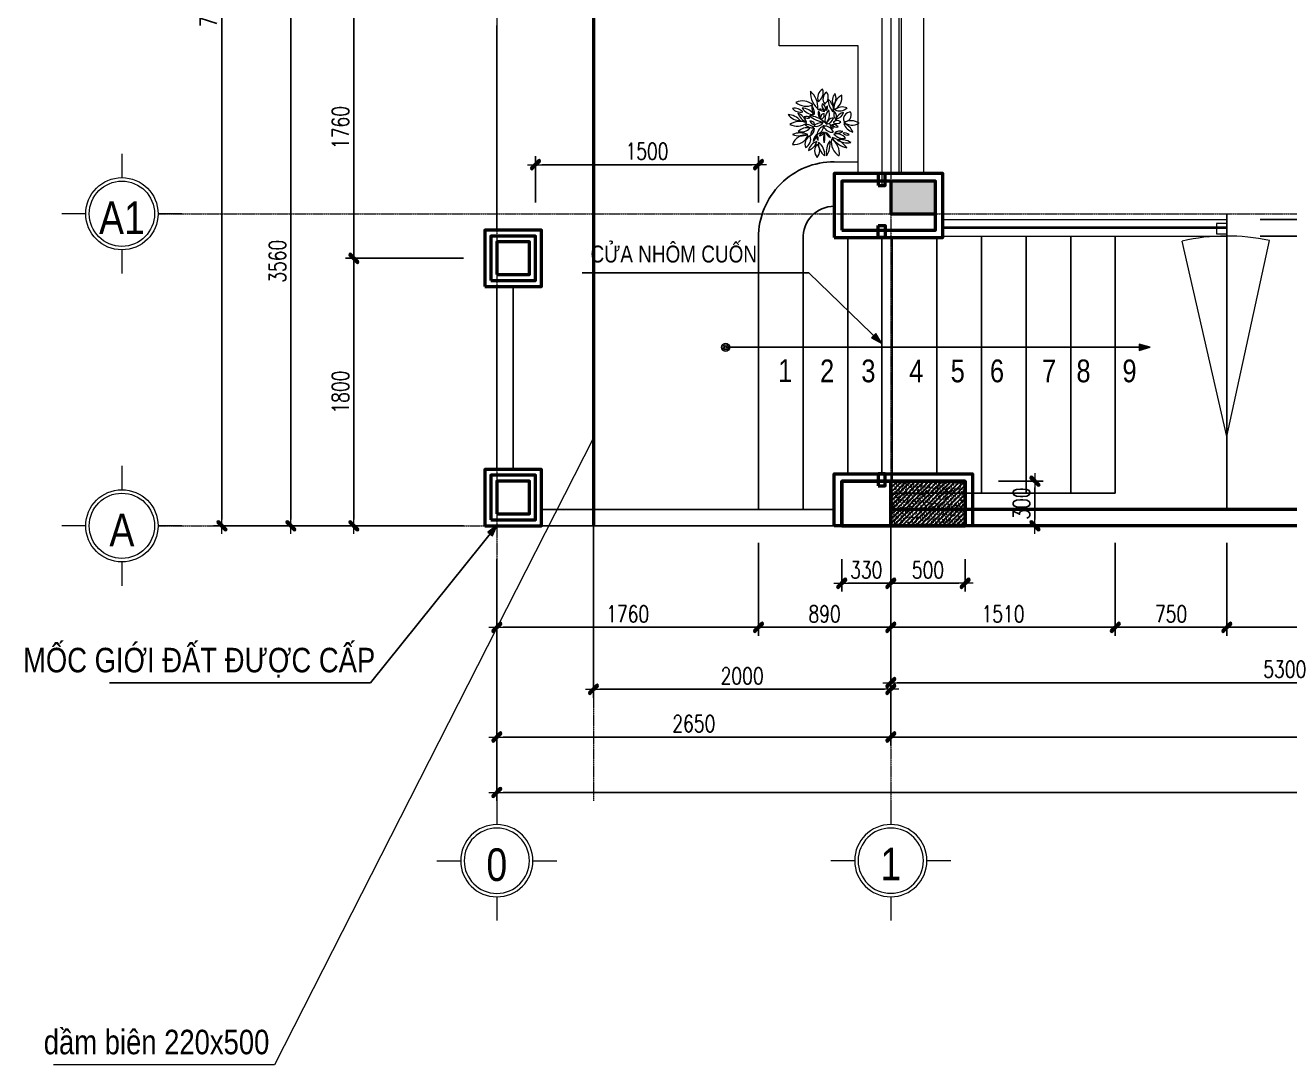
# Model space of a CAD drawing. Extents: x -165145 to 691808, y -202842 to 311040.
# Drawn here: x 443506 to 452011, y 273332 to 280326 of the extents above; entities that cross this region are included whole.
import ezdxf
from ezdxf.enums import TextEntityAlignment as Align

# ---------------------------------------------------------------- set-up
doc = ezdxf.new("R2010")
doc.units = 0
doc.header["$LTSCALE"] = 10
doc.header["$MEASUREMENT"] = 0
doc.linetypes.add('TIM', pattern=[26.01, 10, -3, 0.01, -3, 10])
doc.layers.get('0').update_dxf_attribs({"linetype": 'CONTINUOUS'})
doc.layers.get('Defpoints').update_dxf_attribs({"color": 5, "linetype": 'CONTINUOUS'})
for name, color, linetype, lineweight in [('ARROWS', 1, 'CONTINUOUS', 0), ('DIM', 8, 'CONTINUOUS', 13), ('netchia', 2, 'CONTINUOUS', 20), ('NETMANH', 149, 'CONTINUOUS', 5), ('NOITHAT', 35, 'CONTINUOUS', 9), ('TEXT', 4, 'CONTINUOUS', 20), ('THAY', 147, 'CONTINUOUS', 25), ('TRUC', 251, 'TIM', 5), ('wall', 7, 'CONTINUOUS', 50)]:
    doc.layers.add(name, color=color, linetype=linetype, lineweight=lineweight)
doc.layers.add('KCS_DIM', color=1, linetype='CONTINUOUS')
doc.layers.add('KCS_TEXT', color=2, linetype='CONTINUOUS')
doc.styles.add('ROMANS', font='romans', dxfattribs={"width": 0.75, "bigfont": 'vns'})
doc.styles.add('VNARIALH', font='', dxfattribs={"width": 0.75})
doc.styles.add('VnArialNarrowH', font='')
doc.styles.add('VNCC-Arial', font='arial.ttf', dxfattribs={"width": 0.8})
doc.styles.get('VNARIALH').set_extended_font_data('.VnArialH')
doc.styles.get('VnArialNarrowH').set_extended_font_data('.VnArial NarrowH')
doc.dimstyles.new('fit0.75', dxfattribs={"dimscale": 0.5625, "dimtxt": 200, "dimasz": 75, "dimexe": 100, "dimexo": 400, "dimgap": 0.03, "dimtad": 0, "dimdec": 0, "dimdsep": 46, "dimtxsty": 'ROMANS', "dimblk": 'alex', "dimcen": 150, "dimclrd": 8, "dimclre": 8, "dimclrt": 7, "dimaunit": 1, "dimadec": 0, "dimazin": 0, "dimtfac": 0.072, "dimtdec": 0, "dimtix": 1, "dimtmove": 2, "dimatfit": 3, "dimldrblk": 'a-01', "dimfxl": 100, "dimtvp": 0.8, "dimtolj": 1, "dimarcsym": 0})

# ---------------------------------------------------------------- blocks, each defined once
blk = doc.blocks.new('tentruc')
at = {"layer": 'DIM'}
for p, q in [((0, 311), (0, 516)), ((-516, 0), (-311, 0)), ((-516, 0), (-311, 0)), ((311, 0), (516, 0)), ((311, 0), (516, 0)), ((0, -516), (0, -311))]:
    blk.add_line(p, q, dxfattribs=at)
at = {"layer": 'DIM', "ltscale": 0.5}
blk.add_circle((0, 0), 311, dxfattribs=at)
at = {"layer": 'DIM'}
blk.add_circle((0, 0), 281, dxfattribs=at)
at = {"layer": 'DIM', "color": 7, "linetype": 'ByBlock', "ltscale": 0.5, "style": 'VNARIALH', "width": 1.1}
blk.add_attdef('A', text='', height=281, dxfattribs=at).set_placement((0, -107), align=Align.CENTER)
blk = doc.blocks.new('alex')
at = {"layer": 'ARROWS'}
h = blk.add_hatch(color=1, dxfattribs=at)
edge = h.paths.add_edge_path()
edge.add_line((0.4, 0.74), (-0.74, -0.4))
edge.add_ellipse((-0.57, -0.57), major_axis=(0.17, 0.17), ratio=1, start_angle=90, end_angle=270)
edge.add_line((-0.4, -0.74), (0.74, 0.4))
edge.add_ellipse((0.57, 0.57), major_axis=(0.17, 0.17), ratio=1, start_angle=270, end_angle=450)
blk.add_lwpolyline([(0.4, 0.74), (-0.74, -0.4, 1), (-0.4, -0.74), (0.74, 0.4, 1)], format="xyb", close=True, dxfattribs=at)
at = {"layer": 'netchia', "color": 2}
for p, q in [((1.27, 0), (-1.27, 0)), ((0, -1.27), (0, 1.27))]:
    blk.add_line(p, q, dxfattribs=at)
blk = doc.blocks.new('*D879')
at = {"layer": 'Defpoints', "color": 0, "ltscale": 0.05, "transparency": 16777216}
for p in [(449827.7, 277257.9), (450297.2, 277257.9), (449827.7, 276958)]:
    blk.add_point(p, dxfattribs=at)
at = {"layer": 'DIM', "color": 8, "lineweight": -2, "ltscale": 0.05, "transparency": 16777216}
for p, q in [((450052.7, 277257.9), (450353.4, 277257.9)), ((450297.2, 277000.1), (450297.2, 277215.7)), ((450052.7, 276958), (450353.4, 276958))]:
    blk.add_line(p, q, dxfattribs=at)
at = {"layer": 'DIM', "color": 8, "lineweight": -2, "ltscale": 0.05, "transparency": 16777216, "xscale": 42.1875, "yscale": 42.1875, "zscale": 42.1875}
for p, rotation in [((450297.2, 277257.9), 90), ((450297.2, 276958), 270)]:
    blk.add_blockref('alex', p, dxfattribs=dict(at, rotation=rotation))
at = {"layer": 'DIM', "color": 7, "ltscale": 0.05, "transparency": 16777216, "insert": (450207.2, 277107.9), "char_height": 112.5, "attachment_point": 5, "rotation": 90, "style": 'ROMANS'}
blk.add_mtext('\\A1;300', dxfattribs=at)
blk = doc.blocks.new('a-01')
at = {"layer": 'ARROWS'}
blk.add_hatch(color=256, dxfattribs=at).paths.add_polyline_path([(-1.8, 0.49), (-1.8, -0.49), (0, 0)])
at = {"layer": 'netchia'}
blk.add_lwpolyline([(-1.8, 0.49), (-1.8, -0.49), (0, 0), (0, 0)], close=True, dxfattribs=at)
blk = doc.blocks.new('*D880')
at = {"layer": 'Defpoints', "color": 0, "transparency": 16777216}
for p in [(449327.7, 276958), (449827.7, 276958), (449827.7, 276571.3)]:
    blk.add_point(p, dxfattribs=at)
at = {"layer": 'DIM', "color": 8, "lineweight": -2, "transparency": 16777216}
for p, q in [((449327.7, 276733), (449327.7, 276515)), ((449827.7, 276733), (449827.7, 276515)), ((449369.8, 276571.3), (449785.5, 276571.3))]:
    blk.add_line(p, q, dxfattribs=at)
at = {"layer": 'DIM', "color": 8, "lineweight": -2, "transparency": 16777216, "xscale": 42.1875, "yscale": 42.1875, "zscale": 42.1875, "rotation": 180}
blk.add_blockref('alex', (449327.7, 276571.3), dxfattribs=at)
at = {"layer": 'DIM', "color": 8, "lineweight": -2, "transparency": 16777216, "xscale": 42.1875, "yscale": 42.1875, "zscale": 42.1875}
blk.add_blockref('alex', (449827.7, 276571.3), dxfattribs=at)
at = {"layer": 'DIM', "color": 7, "transparency": 16777216, "insert": (449577.7, 276661.3), "char_height": 112.5, "attachment_point": 5, "style": 'ROMANS'}
blk.add_mtext('\\A1;500', dxfattribs=at)
blk = doc.blocks.new('*D830')
at = {"layer": 'Defpoints', "color": 0, "transparency": 16777216}
for p in [(464177.7, 277330.1), (449327.7, 277230.1), (464177.7, 275536.7)]:
    blk.add_point(p, dxfattribs=at)
at = {"layer": 'DIM', "color": 8, "lineweight": -2, "transparency": 16777216}
for p, q in [((464177.7, 277105.1), (464177.7, 275480.4)), ((449327.7, 277005.1), (449327.7, 275480.4)), ((449369.8, 275536.7), (464135.5, 275536.7))]:
    blk.add_line(p, q, dxfattribs=at)
at = {"layer": 'DIM', "color": 8, "lineweight": -2, "transparency": 16777216, "xscale": 42.1875, "yscale": 42.1875, "zscale": 42.1875, "rotation": 180}
blk.add_blockref('alex', (449327.7, 275536.7), dxfattribs=at)
at = {"layer": 'DIM', "color": 8, "lineweight": -2, "transparency": 16777216, "xscale": 42.1875, "yscale": 42.1875, "zscale": 42.1875}
blk.add_blockref('alex', (464177.7, 275536.7), dxfattribs=at)
at = {"layer": 'DIM', "color": 7, "transparency": 16777216, "insert": (456752.7, 275626.7), "char_height": 112.5, "attachment_point": 5, "style": 'ROMANS'}
blk.add_mtext('\\A1;14850', dxfattribs=at)
blk = doc.blocks.new('*D835')
at = {"layer": 'Defpoints', "color": 0, "transparency": 16777216}
for p in [(449327.7, 276957.9), (454627.7, 276957.9), (454627.7, 275902.5)]:
    blk.add_point(p, dxfattribs=at)
at = {"layer": 'DIM', "color": 8, "lineweight": -2, "transparency": 16777216}
for p, q in [((449327.7, 276732.9), (449327.7, 275846.3)), ((454627.7, 276732.9), (454627.7, 275846.3)), ((449369.8, 275902.5), (454585.5, 275902.5))]:
    blk.add_line(p, q, dxfattribs=at)
at = {"layer": 'DIM', "color": 8, "lineweight": -2, "transparency": 16777216, "xscale": 42.1875, "yscale": 42.1875, "zscale": 42.1875, "rotation": 180}
blk.add_blockref('alex', (449327.7, 275902.5), dxfattribs=at)
at = {"layer": 'DIM', "color": 8, "lineweight": -2, "transparency": 16777216, "xscale": 42.1875, "yscale": 42.1875, "zscale": 42.1875}
blk.add_blockref('alex', (454627.7, 275902.5), dxfattribs=at)
at = {"layer": 'DIM', "color": 7, "transparency": 16777216, "insert": (451977.7, 275992.5), "char_height": 112.5, "attachment_point": 5, "style": 'ROMANS'}
blk.add_mtext('\\A1;5300', dxfattribs=at)
blk = doc.blocks.new('*D882')
at = {"layer": 'Defpoints', "color": 0, "ltscale": 0.05, "transparency": 16777216}
for p in [(449827.7, 277257.9), (450297.2, 277257.9), (449827.7, 276958)]:
    blk.add_point(p, dxfattribs=at)
at = {"layer": 'DIM', "color": 8, "lineweight": -2, "ltscale": 0.05, "transparency": 16777216}
for p, q in [((450052.7, 277257.9), (450353.4, 277257.9)), ((450297.2, 277000.1), (450297.2, 277215.7)), ((450052.7, 276958), (450353.4, 276958))]:
    blk.add_line(p, q, dxfattribs=at)
at = {"layer": 'DIM', "color": 8, "lineweight": -2, "ltscale": 0.05, "transparency": 16777216, "xscale": 42.1875, "yscale": 42.1875, "zscale": 42.1875}
for p, rotation in [((450297.2, 277257.9), 90), ((450297.2, 276958), 270)]:
    blk.add_blockref('alex', p, dxfattribs=dict(at, rotation=rotation))
at = {"layer": 'DIM', "color": 7, "ltscale": 0.05, "transparency": 16777216, "insert": (450207.2, 277107.9), "char_height": 112.5, "attachment_point": 5, "rotation": 90, "style": 'ROMANS'}
blk.add_mtext('\\A1;300', dxfattribs=at)
blk = doc.blocks.new('*D884')
at = {"layer": 'Defpoints', "color": 0, "transparency": 16777216}
for p in [(448997.7, 276958), (449327.7, 276958), (449327.7, 276571.3)]:
    blk.add_point(p, dxfattribs=at)
at = {"layer": 'DIM', "color": 8, "lineweight": -2, "transparency": 16777216}
for p, q in [((448997.7, 276733), (448997.7, 276515)), ((449327.7, 276733), (449327.7, 276515)), ((449039.8, 276571.3), (449285.5, 276571.3))]:
    blk.add_line(p, q, dxfattribs=at)
at = {"layer": 'DIM', "color": 8, "lineweight": -2, "transparency": 16777216, "xscale": 42.1875, "yscale": 42.1875, "zscale": 42.1875, "rotation": 180}
blk.add_blockref('alex', (448997.7, 276571.3), dxfattribs=at)
at = {"layer": 'DIM', "color": 8, "lineweight": -2, "transparency": 16777216, "xscale": 42.1875, "yscale": 42.1875, "zscale": 42.1875}
blk.add_blockref('alex', (449327.7, 276571.3), dxfattribs=at)
at = {"layer": 'DIM', "color": 7, "transparency": 16777216, "insert": (449162.7, 276661.3), "char_height": 112.5, "attachment_point": 5, "style": 'ROMANS'}
blk.add_mtext('\\A1;330', dxfattribs=at)
blk = doc.blocks.new('*D885')
at = {"layer": 'Defpoints', "color": 0, "transparency": 16777216}
for p in [(446677.7, 276957.9), (464177.7, 276958), (464177.7, 275163.5)]:
    blk.add_point(p, dxfattribs=at)
at = {"layer": 'DIM', "color": 8, "lineweight": -2, "transparency": 16777216}
for p, q in [((446677.7, 276732.9), (446677.7, 275107.3)), ((464177.7, 276733), (464177.7, 275107.3)), ((446719.8, 275163.5), (464135.5, 275163.5))]:
    blk.add_line(p, q, dxfattribs=at)
at = {"layer": 'DIM', "color": 8, "lineweight": -2, "transparency": 16777216, "xscale": 42.1875, "yscale": 42.1875, "zscale": 42.1875, "rotation": 180}
blk.add_blockref('alex', (446677.7, 275163.5), dxfattribs=at)
at = {"layer": 'DIM', "color": 8, "lineweight": -2, "transparency": 16777216, "xscale": 42.1875, "yscale": 42.1875, "zscale": 42.1875}
blk.add_blockref('alex', (464177.7, 275163.5), dxfattribs=at)
at = {"layer": 'DIM', "color": 7, "transparency": 16777216, "insert": (455427.7, 275253.5), "char_height": 112.5, "attachment_point": 5, "style": 'ROMANS'}
blk.add_mtext('\\A1;17500', dxfattribs=at)
blk = doc.blocks.new('*D886')
at = {"layer": 'Defpoints', "color": 0, "transparency": 16777216}
for p in [(446677.7, 276957.9), (449327.7, 276957.9), (449327.7, 275536.7)]:
    blk.add_point(p, dxfattribs=at)
at = {"layer": 'DIM', "color": 8, "lineweight": -2, "transparency": 16777216}
for p, q in [((446677.7, 276732.9), (446677.7, 275480.4)), ((449327.7, 276732.9), (449327.7, 275480.4)), ((446719.8, 275536.7), (449285.5, 275536.7))]:
    blk.add_line(p, q, dxfattribs=at)
at = {"layer": 'DIM', "color": 8, "lineweight": -2, "transparency": 16777216, "xscale": 42.1875, "yscale": 42.1875, "zscale": 42.1875, "rotation": 180}
blk.add_blockref('alex', (446677.7, 275536.7), dxfattribs=at)
at = {"layer": 'DIM', "color": 8, "lineweight": -2, "transparency": 16777216, "xscale": 42.1875, "yscale": 42.1875, "zscale": 42.1875}
blk.add_blockref('alex', (449327.7, 275536.7), dxfattribs=at)
at = {"layer": 'DIM', "color": 7, "transparency": 16777216, "insert": (448002.7, 275626.7), "char_height": 112.5, "attachment_point": 5, "style": 'ROMANS'}
blk.add_mtext('\\A1;2650', dxfattribs=at)
blk = doc.blocks.new('*D887')
at = {"layer": 'Defpoints', "color": 0, "transparency": 16777216}
for p in [(444829, 283958), (446677.7, 283958), (446677.7, 276957.9)]:
    blk.add_point(p, dxfattribs=at)
at = {"layer": 'DIM', "color": 8, "lineweight": -2, "transparency": 16777216}
for p, q in [((446452.7, 283958), (444772.8, 283958)), ((444829, 277000.1), (444829, 283915.8)), ((446452.7, 276957.9), (444772.8, 276957.9))]:
    blk.add_line(p, q, dxfattribs=at)
at = {"layer": 'DIM', "color": 8, "lineweight": -2, "transparency": 16777216, "xscale": 42.1875, "yscale": 42.1875, "zscale": 42.1875}
for p, rotation in [((444829, 283958), 90), ((444829, 276957.9), 270)]:
    blk.add_blockref('alex', p, dxfattribs=dict(at, rotation=rotation))
at = {"layer": 'DIM', "color": 7, "transparency": 16777216, "insert": (444739, 280457.9), "char_height": 112.5, "attachment_point": 5, "rotation": 90, "style": 'ROMANS'}
blk.add_mtext('\\A1;7000', dxfattribs=at)
blk = doc.blocks.new('*D889')
at = {"layer": 'Defpoints', "color": 0, "transparency": 16777216}
for p in [(446499.1, 280518), (445292.4, 276957.9), (446499.1, 276957.9)]:
    blk.add_point(p, dxfattribs=at)
at = {"layer": 'DIM', "color": 8, "lineweight": -2, "transparency": 16777216}
for p, q in [((446274.1, 280518), (445236.1, 280518)), ((445292.4, 280475.8), (445292.4, 277000.1)), ((446274.1, 276957.9), (445236.1, 276957.9))]:
    blk.add_line(p, q, dxfattribs=at)
at = {"layer": 'DIM', "color": 8, "lineweight": -2, "transparency": 16777216, "xscale": 42.1875, "yscale": 42.1875, "zscale": 42.1875}
for p, rotation in [((445292.4, 280518), 90), ((445292.4, 276957.9), 270)]:
    blk.add_blockref('alex', p, dxfattribs=dict(at, rotation=rotation))
at = {"layer": 'DIM', "color": 7, "transparency": 16777216, "insert": (445202.4, 278737.9), "char_height": 112.5, "attachment_point": 5, "rotation": 90, "style": 'ROMANS'}
blk.add_mtext('\\A1;3560', dxfattribs=at)
blk = doc.blocks.new('*D890')
at = {"layer": 'Defpoints', "color": 0, "transparency": 16777216}
for p in [(446677.7, 280518), (445715.9, 278758), (446677.7, 278758)]:
    blk.add_point(p, dxfattribs=at)
at = {"layer": 'DIM', "color": 8, "lineweight": -2, "transparency": 16777216}
for p, q in [((446452.7, 280518), (445659.6, 280518)), ((445715.9, 280475.8), (445715.9, 278800.1)), ((446452.7, 278758), (445659.6, 278758))]:
    blk.add_line(p, q, dxfattribs=at)
at = {"layer": 'DIM', "color": 8, "lineweight": -2, "transparency": 16777216, "xscale": 42.1875, "yscale": 42.1875, "zscale": 42.1875}
for p, rotation in [((445715.9, 280518), 90), ((445715.9, 278758), 270)]:
    blk.add_blockref('alex', p, dxfattribs=dict(at, rotation=rotation))
at = {"layer": 'DIM', "color": 7, "transparency": 16777216, "insert": (445625.9, 279638), "char_height": 112.5, "attachment_point": 5, "rotation": 90, "style": 'ROMANS'}
blk.add_mtext('\\A1;1760', dxfattribs=at)
blk = doc.blocks.new('*D891')
at = {"layer": 'Defpoints', "color": 0, "transparency": 16777216}
for p in [(448437.7, 279388), (446937.7, 278908), (448437.7, 278908)]:
    blk.add_point(p, dxfattribs=at)
at = {"layer": 'DIM', "color": 8, "lineweight": -2, "transparency": 16777216}
for p, q in [((446937.7, 279133), (446937.7, 279444.3)), ((446979.8, 279388), (448395.5, 279388)), ((448437.7, 279133), (448437.7, 279444.3))]:
    blk.add_line(p, q, dxfattribs=at)
at = {"layer": 'DIM', "color": 8, "lineweight": -2, "transparency": 16777216, "xscale": 42.1875, "yscale": 42.1875, "zscale": 42.1875, "rotation": 180}
blk.add_blockref('alex', (446937.7, 279388), dxfattribs=at)
at = {"layer": 'DIM', "color": 8, "lineweight": -2, "transparency": 16777216, "xscale": 42.1875, "yscale": 42.1875, "zscale": 42.1875}
blk.add_blockref('alex', (448437.7, 279388), dxfattribs=at)
at = {"layer": 'DIM', "color": 7, "transparency": 16777216, "insert": (447687.7, 279478), "char_height": 112.5, "attachment_point": 5, "style": 'ROMANS'}
blk.add_mtext('\\A1;1500', dxfattribs=at)
blk = doc.blocks.new('*D892')
at = {"layer": 'Defpoints', "color": 0, "transparency": 16777216}
for p in [(446677.7, 278758), (445715.9, 276957.9), (446677.7, 276957.9)]:
    blk.add_point(p, dxfattribs=at)
at = {"layer": 'DIM', "color": 8, "lineweight": -2, "transparency": 16777216}
for p, q in [((446452.7, 278758), (445659.6, 278758)), ((445715.9, 278715.8), (445715.9, 277000.1)), ((446452.7, 276957.9), (445659.6, 276957.9))]:
    blk.add_line(p, q, dxfattribs=at)
at = {"layer": 'DIM', "color": 8, "lineweight": -2, "transparency": 16777216, "xscale": 42.1875, "yscale": 42.1875, "zscale": 42.1875}
for p, rotation in [((445715.9, 278758), 90), ((445715.9, 276957.9), 270)]:
    blk.add_blockref('alex', p, dxfattribs=dict(at, rotation=rotation))
at = {"layer": 'DIM', "color": 7, "transparency": 16777216, "insert": (445625.9, 277857.9), "char_height": 112.5, "attachment_point": 5, "rotation": 90, "style": 'ROMANS'}
blk.add_mtext('\\A1;1800', dxfattribs=at)
blk = doc.blocks.new('*D895')
at = {"layer": 'Defpoints', "color": 0, "ltscale": 0.05, "transparency": 16777216}
for p in [(451587.7, 278908), (451587.7, 276957.9), (452668.1, 276957.9)]:
    blk.add_point(p, dxfattribs=at)
at = {"layer": 'DIM', "color": 8, "lineweight": -2, "ltscale": 0.05, "transparency": 16777216}
for p, q in [((451812.7, 278908), (452724.4, 278908)), ((452668.1, 278865.8), (452668.1, 277000.1)), ((451812.7, 276957.9), (452724.4, 276957.9))]:
    blk.add_line(p, q, dxfattribs=at)
at = {"layer": 'DIM', "color": 8, "lineweight": -2, "ltscale": 0.05, "transparency": 16777216, "xscale": 42.1875, "yscale": 42.1875, "zscale": 42.1875}
for p, rotation in [((452668.1, 278908), 90), ((452668.1, 276957.9), 270)]:
    blk.add_blockref('alex', p, dxfattribs=dict(at, rotation=rotation))
at = {"layer": 'DIM', "color": 7, "ltscale": 0.05, "transparency": 16777216, "insert": (452578.1, 277932.9), "char_height": 112.5, "attachment_point": 5, "rotation": 90, "style": 'ROMANS'}
blk.add_mtext('\\A1;1950', dxfattribs=at)
blk = doc.blocks.new('*D896')
at = {"layer": 'Defpoints', "color": 0, "ltscale": 0.05, "transparency": 16777216}
for p in [(451587.7, 279018), (451587.7, 278908), (452668.1, 278908)]:
    blk.add_point(p, dxfattribs=at)
at = {"layer": 'DIM', "color": 8, "lineweight": -2, "ltscale": 0.05, "transparency": 16777216}
for p, q in [((452668.1, 279060.1), (452668.1, 279102.3)), ((451812.7, 279018), (452724.4, 279018)), ((452668.1, 279018), (452668.1, 278908)), ((451812.7, 278908), (452724.4, 278908)), ((452668.1, 278865.8), (452668.1, 278823.6))]:
    blk.add_line(p, q, dxfattribs=at)
at = {"layer": 'DIM', "color": 8, "lineweight": -2, "ltscale": 0.05, "transparency": 16777216, "xscale": 42.1875, "yscale": 42.1875, "zscale": 42.1875}
for p, rotation in [((452668.1, 279018), 270), ((452668.1, 278908), 90)]:
    blk.add_blockref('alex', p, dxfattribs=dict(at, rotation=rotation))
at = {"layer": 'DIM', "color": 7, "ltscale": 0.05, "transparency": 16777216, "insert": (452578.1, 278963), "char_height": 112.5, "attachment_point": 5, "rotation": 90, "style": 'ROMANS'}
blk.add_mtext('\\A1;110', dxfattribs=at)
blk = doc.blocks.new('*D897')
at = {"layer": 'Defpoints', "color": 0, "transparency": 16777216}
for p in [(450837.7, 277068), (449327.7, 276957.9), (450837.7, 276275)]:
    blk.add_point(p, dxfattribs=at)
at = {"layer": 'DIM', "color": 8, "lineweight": -2, "transparency": 16777216}
for p, q in [((450837.7, 276843), (450837.7, 276218.8)), ((449327.7, 276732.9), (449327.7, 276218.8)), ((449369.8, 276275), (450795.5, 276275))]:
    blk.add_line(p, q, dxfattribs=at)
at = {"layer": 'DIM', "color": 8, "lineweight": -2, "transparency": 16777216, "xscale": 42.1875, "yscale": 42.1875, "zscale": 42.1875, "rotation": 180}
blk.add_blockref('alex', (449327.7, 276275), dxfattribs=at)
at = {"layer": 'DIM', "color": 8, "lineweight": -2, "transparency": 16777216, "xscale": 42.1875, "yscale": 42.1875, "zscale": 42.1875}
blk.add_blockref('alex', (450837.7, 276275), dxfattribs=at)
at = {"layer": 'DIM', "color": 7, "transparency": 16777216, "insert": (450082.7, 276365), "char_height": 112.5, "attachment_point": 5, "style": 'ROMANS'}
blk.add_mtext('\\A1;1510', dxfattribs=at)
blk = doc.blocks.new('*D898')
at = {"layer": 'Defpoints', "color": 0, "transparency": 16777216}
for p in [(448437.7, 277067.9), (449327.7, 276957.9), (449327.7, 276275)]:
    blk.add_point(p, dxfattribs=at)
at = {"layer": 'DIM', "color": 8, "lineweight": -2, "transparency": 16777216}
for p, q in [((448437.7, 276842.9), (448437.7, 276218.8)), ((449327.7, 276732.9), (449327.7, 276218.8)), ((448479.8, 276275), (449285.5, 276275))]:
    blk.add_line(p, q, dxfattribs=at)
at = {"layer": 'DIM', "color": 8, "lineweight": -2, "transparency": 16777216, "xscale": 42.1875, "yscale": 42.1875, "zscale": 42.1875, "rotation": 180}
blk.add_blockref('alex', (448437.7, 276275), dxfattribs=at)
at = {"layer": 'DIM', "color": 8, "lineweight": -2, "transparency": 16777216, "xscale": 42.1875, "yscale": 42.1875, "zscale": 42.1875}
blk.add_blockref('alex', (449327.7, 276275), dxfattribs=at)
at = {"layer": 'DIM', "color": 7, "transparency": 16777216, "insert": (448882.7, 276365), "char_height": 112.5, "attachment_point": 5, "style": 'ROMANS'}
blk.add_mtext('\\A1;890', dxfattribs=at)
blk = doc.blocks.new('*D899')
at = {"layer": 'Defpoints', "color": 0, "transparency": 16777216}
for p in [(446677.7, 276957.9), (448437.7, 276957.9), (448437.7, 276275)]:
    blk.add_point(p, dxfattribs=at)
at = {"layer": 'DIM', "color": 8, "lineweight": -2, "transparency": 16777216}
for p, q in [((446677.7, 276732.9), (446677.7, 276218.8)), ((448437.7, 276732.9), (448437.7, 276218.8)), ((446719.8, 276275), (448395.5, 276275))]:
    blk.add_line(p, q, dxfattribs=at)
at = {"layer": 'DIM', "color": 8, "lineweight": -2, "transparency": 16777216, "xscale": 42.1875, "yscale": 42.1875, "zscale": 42.1875, "rotation": 180}
blk.add_blockref('alex', (446677.7, 276275), dxfattribs=at)
at = {"layer": 'DIM', "color": 8, "lineweight": -2, "transparency": 16777216, "xscale": 42.1875, "yscale": 42.1875, "zscale": 42.1875}
blk.add_blockref('alex', (448437.7, 276275), dxfattribs=at)
at = {"layer": 'DIM', "color": 7, "transparency": 16777216, "insert": (447557.7, 276365), "char_height": 112.5, "attachment_point": 5, "style": 'ROMANS'}
blk.add_mtext('\\A1;1760', dxfattribs=at)
blk = doc.blocks.new('*D900')
at = {"layer": 'Defpoints', "color": 0, "ltscale": 0.05, "transparency": 16777216}
for p in [(450837.7, 277068), (451587.7, 277068), (451587.7, 276275)]:
    blk.add_point(p, dxfattribs=at)
at = {"layer": 'DIM', "color": 8, "lineweight": -2, "ltscale": 0.05, "transparency": 16777216}
for p, q in [((450837.7, 276843), (450837.7, 276218.8)), ((451587.7, 276843), (451587.7, 276218.8)), ((450879.8, 276275), (451545.5, 276275))]:
    blk.add_line(p, q, dxfattribs=at)
at = {"layer": 'DIM', "color": 8, "lineweight": -2, "ltscale": 0.05, "transparency": 16777216, "xscale": 42.1875, "yscale": 42.1875, "zscale": 42.1875, "rotation": 180}
blk.add_blockref('alex', (450837.7, 276275), dxfattribs=at)
at = {"layer": 'DIM', "color": 8, "lineweight": -2, "ltscale": 0.05, "transparency": 16777216, "xscale": 42.1875, "yscale": 42.1875, "zscale": 42.1875}
blk.add_blockref('alex', (451587.7, 276275), dxfattribs=at)
at = {"layer": 'DIM', "color": 7, "ltscale": 0.05, "transparency": 16777216, "insert": (451212.7, 276365), "char_height": 112.5, "attachment_point": 5, "style": 'ROMANS'}
blk.add_mtext('\\A1;750', dxfattribs=at)
blk = doc.blocks.new('*D901')
at = {"layer": 'Defpoints', "color": 0, "ltscale": 0.05, "transparency": 16777216}
for p in [(451587.7, 276957.9), (454627.7, 276957.9), (454627.7, 276275)]:
    blk.add_point(p, dxfattribs=at)
at = {"layer": 'DIM', "color": 8, "lineweight": -2, "ltscale": 0.05, "transparency": 16777216}
for p, q in [((451587.7, 276732.9), (451587.7, 276218.8)), ((454627.7, 276732.9), (454627.7, 276218.8)), ((451629.8, 276275), (454585.5, 276275))]:
    blk.add_line(p, q, dxfattribs=at)
at = {"layer": 'DIM', "color": 8, "lineweight": -2, "ltscale": 0.05, "transparency": 16777216, "xscale": 42.1875, "yscale": 42.1875, "zscale": 42.1875, "rotation": 180}
blk.add_blockref('alex', (451587.7, 276275), dxfattribs=at)
at = {"layer": 'DIM', "color": 8, "lineweight": -2, "ltscale": 0.05, "transparency": 16777216, "xscale": 42.1875, "yscale": 42.1875, "zscale": 42.1875}
blk.add_blockref('alex', (454627.7, 276275), dxfattribs=at)
at = {"layer": 'DIM', "color": 7, "ltscale": 0.05, "transparency": 16777216, "insert": (453107.7, 276365), "char_height": 112.5, "attachment_point": 5, "style": 'ROMANS'}
blk.add_mtext('\\A1;3040', dxfattribs=at)
blk = doc.blocks.new('MB-CAY44')
at = {"color": 0, "linetype": 'ByBlock'}
for centre, radius, start, end in [((153, 541), 365, 176.0096, 234.5768), ((-451, 290), 365, 356.0096, 49.186), ((83, 452), 175, 120.4086, 200.4312), ((-170, 542), 175, 300.4086, 20.4312), ((144, 435), 143, 124.6008, 217.4658), ((-51, 466), 143, 304.6008, 37.4658), ((351, 405), 192, 138.8969, 205.4069), ((33, 449), 192, 318.8969, 25.4069), ((415, 293), 226, 114.4303, 189.807), ((98, 460), 226, 294.4303, 9.807), ((-482, 89), 187, 42.1437, 101.6667), ((-382, 397), 187, 222.1437, 281.6667), ((-348, 127), 274, 49.8506, 114.6719), ((-286, 586), 274, 229.8506, 294.6719), ((-362, 35), 244, 32.8184, 88.3343), ((-150, 411), 244, 212.8184, 268.3343), ((20, 293), 210, 172.8778, 216.4562), ((-355, 189), 210, 354.4977, 38.0761), ((29, 188), 111, 158.2119, 216.9673), ((-163, 162), 111, 338.2119, 36.9673), ((-53, 140), 122, 47.1077, 93.2701), ((23, 350), 122, 227.1077, 273.2701), ((72, 323), 89.3, 161.8817, 249.7301), ((-44, 267), 89.3, 341.8817, 69.7301), ((268, 87), 233, 136.6356, 199.4278), ((-121, 169), 233, 316.6356, 19.4278), ((126, 263), 74, 131.0823, 198.427), ((7, 295), 74, 311.0823, 18.427), ((345, 409), 255, 175.2839, 229.9285), ((-73, 235), 255, 355.2839, 49.9285), ((328, 171), 142, 159.261, 223.9723), ((91, 126), 142, 337.7122, 42.4235), ((334, 108), 191, 66.1459, 133.4318), ((282, 423), 191, 245.4893, 312.7752), ((-373, 353), 290, 219.7488, 267.8702), ((-606, -122), 290, 39.7488, 87.8702), ((-396, -246), 298, 66.2552, 125.0335), ((-444, 270), 298, 245.6693, 304.4476), ((-188, 287), 260, 201.3015, 248.66), ((-525, -49), 260, 21.3015, 68.66), ((-281, 49), 87.4, 47.3873, 115.7476), ((-259, 192), 87.4, 227.3873, 295.7476), ((-259, -268), 418, 46.9394, 85.8583), ((57, 455), 418, 226.9394, 265.8583), ((-144, 78), 79.3, 190.523, 270.8605), ((-220, -16), 79.3, 10.523, 90.8605), ((-31, -142), 169, 80.1717, 138.3136), ((-128, 136), 169, 260.1717, 318.3136), ((36, 113), 77.9, 102.1635, 198.3798), ((-54, 165), 77.9, 282.1635, 18.3798), ((42, 142), 139, 276.3902, 348.0721), ((196, -24), 139, 97.3883, 169.0703), ((245, -33), 98.1, 53.2772, 136.2565), ((233, 113), 98.1, 233.2772, 316.2565), ((381, 42), 164, 99.3324, 162.1699), ((198, 254), 164, 279.3324, 342.1699), ((470, 93), 118, 86.9965, 202.2058), ((482, -167), 230, 54.1936, 122.622), ((500, 218), 230, 232.0955, 300.5238), ((297, -202), 223, 18.5093, 74.2466), ((569, 84), 223, 198.5093, 254.2466), ((367, 166), 118, 266.9965, 22.2058), ((-389, -495), 350, 67.9577, 112.0423), ((-389, 154), 350, 247.9577, 292.0423), ((-291, -420), 241, 81.9405, 161.3964), ((-486, -104), 241, 261.9405, 341.3964), ((-273, -263), 207, 75.5726, 136.3385), ((-371, 80), 207, 255.5726, 316.3385), ((-149, -336), 159, 118.5878, 201.4707), ((-277, -169), 166, 43.3367, 98.0592), ((-180, 109), 166, 223.3367, 278.0592), ((-368, -251), 159, 296.5049, 19.3878), ((-57, -192), 154, 125.3547, 180.2444), ((-300, -67), 154, 305.3547, 0.2444), ((12, -306), 181, 133.9894, 174.6599), ((-289, -156), 181, 312.3809, 353.0513), ((-169, -251), 90.3, 346.6712, 51.5788), ((-20, -205), 90.3, 162.6051, 227.5126), ((-138, -23), 150, 280.5964, 4.0524), ((52, -175), 150, 98.3256, 181.7816), ((47, -253), 124, 100.7404, 152.602), ((-81, -73), 124, 278.3028, 330.1644), ((310, -242), 299, 159.0434, 194.094), ((35, -180), 151, 18.7265, 98.5819), ((155, 18), 151, 198.7265, 278.5819), ((-264, -219), 299, 341.3279, 16.3785), ((190, -85), 153, 199.0975, 246.0922), ((-17, -275), 153, 19.0975, 66.0922), ((192, 4), 72.2, 184.751, 258.4779), ((106, -72), 72.2, 4.751, 78.4779), ((183, -99), 96.4, 36.6262, 104.0418), ((237, 52), 96.4, 216.6262, 284.0418), ((230, -357), 198, 37.9495, 102.0596), ((345, -42), 198, 217.9495, 282.0596), ((292, -262), 149, 71.397, 126.5601), ((251, 0), 149, 251.397, 306.5601), ((373, -246), 101, 42.1798, 106.9561), ((418, -81), 101, 222.1798, 286.9561), ((-331, -227), 234, 291.2499, 344.3738), ((-22, -507), 234, 111.2499, 164.3738), ((24, -450), 167, 137.2816, 222.7184), ((-222, -450), 167, 317.2816, 42.7184), ((189, -319), 268, 176.7146, 233.4855), ((-237, -519), 268, 356.7146, 53.4855), ((414, -475), 356, 146.5506, 189.6063), ((-234, -338), 356, 326.5506, 9.6063), ((418, -300), 275, 169.9797, 239.5558), ((7, -489), 275, 349.7437, 59.3198), ((505, 13), 425, 214.8518, 256.8329), ((55, -637), 425, 33.7346, 75.7157), ((300, -597), 338, 57.8807, 99.8189), ((422, 22), 338, 237.8807, 279.8189)]:
    blk.add_arc(centre, radius, start, end, dxfattribs=at)
blk = doc.blocks.new('*D912')
at = {"layer": 'Defpoints', "color": 0, "transparency": 16777216}
for p in [(447327.7, 277250.3), (449327.7, 277107.9), (449327.7, 275857.8)]:
    blk.add_point(p, dxfattribs=at)
at = {"layer": 'DIM', "color": 8, "lineweight": -2, "transparency": 16777216}
for p, q in [((447327.7, 277025.3), (447327.7, 275801.5)), ((449327.7, 276882.9), (449327.7, 275801.5)), ((447369.9, 275857.8), (449285.5, 275857.8))]:
    blk.add_line(p, q, dxfattribs=at)
at = {"layer": 'DIM', "color": 8, "lineweight": -2, "transparency": 16777216, "xscale": 42.1875, "yscale": 42.1875, "zscale": 42.1875, "rotation": 180}
blk.add_blockref('alex', (447327.7, 275857.8), dxfattribs=at)
at = {"layer": 'DIM', "color": 8, "lineweight": -2, "transparency": 16777216, "xscale": 42.1875, "yscale": 42.1875, "zscale": 42.1875}
blk.add_blockref('alex', (449327.7, 275857.8), dxfattribs=at)
at = {"layer": 'DIM', "color": 7, "transparency": 16777216, "insert": (448327.7, 275947.8), "char_height": 112.5, "attachment_point": 5, "style": 'ROMANS'}
blk.add_mtext('\\A1;2000', dxfattribs=at)

msp = doc.modelspace()

# ---------------------------------------------------------------- hatches: boundary and pattern name
at = {"layer": 'DIM'}
h = msp.add_hatch(dxfattribs=at)
h.set_pattern_fill('BT-01', color=3, scale=5, pattern_type=2)
h.set_pattern_definition([(50, (-797081.195, 548217.755), (35.8630091, -3.13760675), [3.75, -41.25]), (355, (-797081.195, 548217.755), (-6.9375667, 37.6096067), [3, -33]), (100.4514, (-797078.206, 548217.494), (28.9254691, 34.4719771), [3.1870095, -35.0571056]), (46.1842, (-797081.195, 548227.755), (53.3620524, -8.2759507), [5.625, -61.875]), (96.6356, (-797076.75, 548227.065), (46.7331353, 48.7058935), [4.7805144, -52.58565]), (351.1842, (-797081.195, 548227.755), (46.7330973, 48.70593), [4.5, -49.5]), (21, (-797076.195, 548225.255), (29.8453526, -20.1309445), [3.75, -41.25]), (326, (-797076.195, 548225.255), (12.1657666, 36.2575023), [3, -33]), (71.4514, (-797073.708, 548223.577), (42.0111314, 16.1265248), [3.1870095, -35.0571056]), (37.5, (-797081.195, 548217.755), (0.60799277, 16.64469269), [0, -32.6, 0, -33.5, 0, -33.125]), (7.5, (-797081.195, 548217.755), (13.15347687, 19.7205856), [0, -19.1, 0, -31.85, 0, -12.625]), (327.5, (-797092.345, 548217.755), (26.69112181, -1.12774359), [0, -12.5, 0, -39, 0, -51.75]), (317.5, (-797097.345, 548217.755), (29.15930847, 5.0052491), [0, -16.25, 0, -25.9, 0, -36.75]), (45, (-797081.195, 548217.755), (-15.0260191, 15.0260191), []), (45, (-797081.195, 548223.88), (-15.0260191, 15.0260191), [])])
h.paths.add_polyline_path([(449327.66153, 277257.92913), (449827.66153, 277257.92913), (449827.66153, 276957.92913), (449327.66153, 276957.92913)])
at = {"layer": 'wall', "ltscale": 0.05}
h = msp.add_hatch(dxfattribs=at)
h.set_pattern_fill('AR-CONC', color=256, angle=90, style=0)
h.set_pattern_definition([(140, (482779.6606, -795014.3925), (0.62752135, 7.172601826), [0.75, -8.25]), (85, (482779.661, -795014.3925), (-7.521921337, -1.387513336), [0.6, -6.6]), (190.4514, (482779.713, -795013.795), (-6.89439542, 5.785093817), [0.6374019, -7.01142112]), (136.1842, (482777.661, -795014.3925), (1.65519014, 10.672410486), [1.125, -12.375]), (186.6356, (482777.799, -795013.503), (-9.74117871, 9.34662706), [0.95610288, -10.51713]), (81.1842, (482777.661, -795014.392), (-9.74118601, 9.34661945), [0.9, -9.9]), (111, (482778.1606, -795013.3925), (4.026188907, 5.96907052), [0.75, -8.25]), (56, (482778.161, -795013.3925), (-7.25150045, 2.43315332), [0.6, -6.6]), (161.4514, (482778.496, -795012.895), (-3.225304967, 8.402226286), [0.6374019, -7.01142112]), (127.5, (482779.6606, -795014.3925), (-3.3289385383, 0.121598553), [0, -6.52, 0, -6.7, 0, -6.625]), (97.5, (482779.6606, -795014.3925), (-3.944117119, 2.630695374), [0, -3.82, 0, -6.37, 0, -2.525]), (57.5, (482779.6606, -795016.6225), (0.2255487173, 5.338224362), [0, -2.5, 0, -7.8, 0, -10.35]), (47.5, (482779.6606, -795017.6225), (-1.001049823, 5.831861693), [0, -3.25, 0, -5.18, 0, -7.35])])
h.paths.add_polyline_path([(449627.66137, 279057.96476), (449627.66137, 279277.96476), (449327.66137, 279277.96476), (449327.66137, 279057.96476)])

# ---------------------------------------------------------------- linework, layer by layer
at = {"layer": 'DIM', "ltscale": 0.05}
for p, q in [((449327.66154, 283507.95533), (449327.66154, 279327.92737)), ((449547.66154, 283507.95533), (449547.66154, 279327.92737)), ((451587.66154, 279017.95578), (449677.66137, 279017.95558)), ((449677.66137, 278907.95558), (451587.66154, 278907.95578)), ((451587.66154, 277557.95578), (451288.51249, 278874.3941)), ((451587.66154, 277557.95578), (451874.42343, 278877.14782))]:
    msp.add_line(p, q, dxfattribs=at)
at = {"layer": 'DIM'}
for p, q in [((448947.66154, 279407.92737), (449107.66141, 279407.92763)), ((447327.67721, 277550.29428), (445181.63858, 273331.7944)), ((445181.63858, 273331.7944), (443696.13858, 273331.7944))]:
    msp.add_line(p, q, dxfattribs=at)
msp.add_lwpolyline([(449107.66154, 279327.92737), (449107.66014, 280187.95904), (448577.66154, 280187.95904), (448577.66154, 283617.95533), (448947.66154, 283617.95533)], dxfattribs=at)
at = {"layer": 'DIM', "ltscale": 0.05}
msp.add_lwpolyline([(451587.66154, 278992.53803), (451517.66154, 278992.53803), (451517.66154, 278922.53803), (451587.66154, 278922.53803)], close=True, dxfattribs=at)
for radius in [27.23161, 27.23161, 17.23161, 7.23161]:
    msp.add_circle((448217.13858, 278159.03783), radius, dxfattribs=at)
msp.add_arc((451587.66154, 277557.95578), 1350, 77.736013694, 102.802549276, dxfattribs=at)
at = {"layer": 'KCS_DIM'}
msp.add_line((449266.30065, 277307.93748), (449266.30065, 278897.92737), dxfattribs=at)
at = {"layer": 'NETMANH'}
for p, q in [((451587.66154, 278967.95578), (449677.66137, 278967.95558)), ((451587.66154, 278957.95578), (449677.66137, 278957.95558))]:
    msp.add_line(p, q, dxfattribs=at)
for points in [[(449383.97553, 279327.92737), (449383.97003, 283507.95533)], [(449398.97553, 279327.92737), (449398.97004, 283507.95533)]]:
    msp.add_lwpolyline(points, dxfattribs=at)
at = {"layer": 'NOITHAT', "ltscale": 0.5}
msp.add_line((449266.26053, 283558.38018), (449266.26053, 279247.92737), dxfattribs=at)
at = {"layer": 'THAY', "ltscale": 0.05}
for p, q in [((446677.62953, 280324.00085), (446677.62953, 278947.95558)), ((451587.66154, 279057.93097), (451587.66154, 277067.96439)), ((448437.66154, 278907.95558), (448437.66154, 277067.92443)), ((448737.66154, 278907.95558), (448737.66154, 277067.92443)), ((449037.66154, 278907.95558), (449037.66154, 277307.93748)), ((449337.66154, 278907.95558), (449337.66154, 277257.93748)), ((449637.66154, 278907.95558), (449637.66154, 277307.92949)), ((449937.66154, 278907.95558), (449937.66154, 277177.95981)), ((450237.66154, 278907.95558), (450237.66154, 277177.95961)), ((450537.66154, 278907.95558), (450537.66154, 277177.9594)), ((450837.66154, 278907.95558), (450837.66154, 277177.9592)), ((450837.66154, 277177.9592), (449327.66161, 277177.96023))]:
    msp.add_line(p, q, dxfattribs=at)
for points in [[(446677.66154, 278567.95558), (446787.66137, 278567.95558), (446787.66137, 277337.92379), (446677.66154, 277337.92379)], [(446977.66137, 277067.92443), (448947.66154, 277067.92443), (448947.66154, 276957.96072), (446977.66137, 276957.96072)]]:
    msp.add_lwpolyline(points, close=True, dxfattribs=at)
for radius, start, end in [(510, 89.999998826, 180), (210.2393, 90, 182.733989947)]:
    msp.add_arc((448947.66154, 278897.92737), radius, start, end, dxfattribs=at)
at = {"layer": 'TRUC', "ltscale": 0.05}
for p, q in [((446677.62953, 285540.25118), (446677.62953, 275107.75052)), ((446677.66154, 285540.28843), (446677.66154, 275107.78777)), ((447327.66154, 285540.28838), (447327.66154, 275107.78772)), ((449327.66154, 285540.28838), (449327.66154, 275107.78772)), ((444399.24615, 279057.91997), (466192.27881, 279057.9532)), ((444399.24615, 276957.9202), (466373.57562, 276957.96617))]:
    msp.add_line(p, q, dxfattribs=at)
at = {"layer": 'wall', "color": 2, "ltscale": 0.05}
msp.add_line((447327.66154, 285043.68038), (447327.67845, 276957.92633), dxfattribs=at)
at = {"layer": 'wall', "ltscale": 0.05}
for p, q in [((464177.66154, 277067.95009), (449327.66154, 277067.96023)), ((449327.66154, 276957.96072), (448947.66154, 276957.96072)), ((465899.97878, 276957.95236), (449327.66154, 276957.96077))]:
    msp.add_line(p, q, dxfattribs=at)
for points in [[(448947.66154, 278897.92737), (449677.66137, 278897.92737), (449677.66137, 279327.92737), (448947.66154, 279327.92737)], [(449243.80555, 279247.92737), (449288.80555, 279247.92737), (449288.80555, 279327.92737), (449243.80555, 279327.92737)], [(448997.66154, 278947.92737), (449627.66137, 278947.92737), (449627.66137, 279277.92737), (448997.66154, 279277.92737)], [(449627.66137, 279057.96476), (449627.66137, 279277.96476), (449327.66137, 279277.96476), (449327.66137, 279057.96476)], [(449243.76747, 278977.92737), (449288.76747, 278977.92737), (449288.76747, 278897.92737), (449243.76747, 278897.92737)], [(446597.66154, 278567.95558), (446977.66154, 278567.95558), (446977.66154, 278947.95558), (446597.66154, 278947.95558)], [(446637.66154, 278607.95558), (446937.66154, 278607.95558), (446937.66154, 278907.95558), (446637.66154, 278907.95558)], [(446677.66154, 278647.95558), (446897.66154, 278647.95558), (446897.66154, 278867.95558), (446677.66154, 278867.95558)], [(446597.66137, 276957.92379), (446977.66137, 276957.92379), (446977.66137, 277337.92379), (446597.66137, 277337.92379)], [(446637.66137, 276997.92379), (446937.66137, 276997.92379), (446937.66137, 277297.92379), (446637.66137, 277297.92379)], [(446677.66137, 277037.92379), (446897.66137, 277037.92379), (446897.66137, 277257.92379), (446677.66137, 277257.92379)], [(448997.66154, 276957.96072), (449327.66154, 276957.96072), (449327.66154, 277257.93748), (448997.66154, 277257.93748)], [(448997.66154, 277257.93748), (449827.66154, 277257.93748), (449827.66154, 276957.96051), (448997.66154, 276957.96051)], [(449243.80065, 277227.93748), (449288.80065, 277227.93748), (449288.80065, 277307.93748), (449243.80065, 277307.93748)], [(449327.66154, 276957.95558), (449827.66154, 276957.95558), (449827.66154, 277257.92949), (449327.66154, 277257.92949)]]:
    msp.add_lwpolyline(points, close=True, dxfattribs=at)
msp.add_lwpolyline([(448947.66154, 276957.92867), (448947.66154, 277307.93748), (449877.66154, 277307.93748), (449877.66154, 276957.93067)], dxfattribs=at)
at = {"layer": 'wall', "color": 2, "ltscale": 0.05}
msp.add_lwpolyline([(449327.66154, 277257.92949), (449827.66154, 277257.92949), (449827.66154, 276957.92949), (449327.66154, 276957.92949)], close=True, dxfattribs=at)

# ---------------------------------------------------------------- block references
at = {"layer": 'DIM', "xscale": 0.3937007874015748, "yscale": 0.3937007874015748, "zscale": 0.3937007874015748}
msp.add_blockref('MB-CAY44', (448871.13089, 279658.73165), dxfattribs=at)
at = {"layer": 'TEXT'}
ref = msp.add_blockref('tentruc', (444156.08209, 279057.91889), dxfattribs=dict(at, xscale=0.78125, yscale=0.78125, zscale=0.78125, rotation=180))
ref.add_attrib('A', 'A1', dxfattribs={"color": 7, "linetype": 'ByBlock', "ltscale": 0.5, "height": 219.726562, "style": 'VnArialNarrowH'}).set_placement((444156.08209, 278920.62686), align=Align.CENTER)
ref = msp.add_blockref('tentruc', (444156.08209, 276957.93186), dxfattribs=dict(at, xscale=0.78125, yscale=0.78125, zscale=0.78125, rotation=180))
ref.add_attrib('A', 'A', dxfattribs={"color": 7, "linetype": 'ByBlock', "ltscale": 0.5, "height": 219.72656, "style": 'VnArialNarrowH'}).set_placement((444156.08209, 276820.63983), align=Align.CENTER)
ref = msp.add_blockref('tentruc', (446677.66154, 274704.34432), dxfattribs=dict(at, xscale=-0.78125, yscale=0.78125, zscale=0.78125, rotation=180))
ref.add_attrib('A', '0', dxfattribs={"color": 7, "linetype": 'ByBlock', "ltscale": 0.5, "height": 219.72656, "style": 'VnArialNarrowH'}).set_placement((446677.66154, 274568.10145), align=Align.CENTER)
ref = msp.add_blockref('tentruc', (449327.66154, 274704.84431), dxfattribs=dict(at, xscale=-0.78125, yscale=0.78125, zscale=0.78125, rotation=180))
ref.add_attrib('A', '1', dxfattribs={"color": 7, "linetype": 'ByBlock', "ltscale": 0.5, "height": 219.72656, "style": 'VnArialNarrowH'}).set_placement((449327.66154, 274572.34849), align=Align.CENTER)

# ---------------------------------------------------------------- texts
at = {"layer": 'KCS_TEXT', "ltscale": 0.05, "style": 'VNCC-Arial', "width": 0.8}
for s, p in [('MỐC GIỚI ĐẤT ĐƯỢC CẤP  ', (445962.29267, 275972.03335)), ('dầm biên 220x500', (445147.66734, 273402.03453))]:
    msp.add_text(s, height=165, dxfattribs=at).set_placement(p, align=Align.RIGHT)
at = {"layer": 'TEXT', "style": 'VNCC-Arial', "width": 0.8}
for s, height, p in [('CỬA NHÔM CUỐN', 113.90625, (447307.91597, 278729.77068)), ('1', 153.09, (448570.11131, 277925.83182)), ('2', 153.09, (448851.72916, 277923.86598)), ('3', 153.09, (449129.53228, 277923.86598)), ('4', 153.09, (449451.38055, 277923.86598)), ('5', 153.09, (449730.28735, 277923.86598)), ('6', 153.09, (449994.51397, 277923.86598)), ('7', 153.09, (450344.48815, 277923.86598)), ('8', 153.09, (450576.17903, 277923.86598)), ('9', 153.09, (450885.69911, 277923.86598))]:
    msp.add_text(s, height=height, dxfattribs=at).set_placement(p)

# ---------------------------------------------------------------- dimensions: what is measured, and where the dimension line sits
at = {"layer": 'DIM'}
for base, p1, p2, picture, middle in [((444829.02561, 283957.96072), (446677.66154, 276957.9343), (446677.66154, 283957.96072), '*D887', (444739.02561, 280457.94751)), ((445292.36352, 276957.9234), (446499.13859, 280517.95051), (446499.14625, 276957.9234), '*D889', (445202.36352, 278737.93696)), ((445715.86352, 278757.95558), (446677.66154, 280517.95079), (446677.66154, 278757.95558), '*D890', (445625.86352, 279637.95319)), ((445715.86352, 276957.92379), (446677.66154, 278757.95558), (446677.66137, 276957.92379), '*D892', (445625.86352, 277857.93968))]:
    dim = msp.add_linear_dim(base=base, p1=p1, p2=p2, angle=90, dimstyle='fit0.75', dxfattribs=at)
    dim.commit()
    dim.dimension.update_dxf_attribs({"geometry": picture, "text_midpoint": middle})
for base, p1, p2, picture, middle in [((448437.66154, 279388.03783), (446937.66154, 278907.95558), (448437.66154, 278907.95558), '*D891', (447687.66154, 279478.03783)), ((449327.66154, 275857.7944), (447327.67784, 277250.29426), (449327.66154, 277107.92949), '*D912', (448327.66969, 275947.7944)), ((464177.66154, 275536.67665), (449327.66154, 277230.0593), (464177.66154, 277330.08544), '*D830', (456752.66154, 275626.67665)), ((449327.66154, 276275.03783), (448437.66154, 277067.92443), (449327.66154, 276957.92949), '*D898', (448882.66154, 276365.03783)), ((450837.66154, 276275.03783), (449327.66154, 276957.92949), (450837.66154, 277067.9592), '*D897', (450082.66154, 276365.03783)), ((464177.66154, 275163.53783), (446677.66154, 276957.93317), (464177.66154, 276957.96249), '*D885', (455427.66154, 275253.53783)), ((449327.66154, 275536.67665), (446677.66154, 276957.93317), (449327.66154, 276957.93317), '*D886', (448002.66154, 275626.67665)), ((448437.66154, 276275.03783), (446677.66154, 276957.92379), (448437.66154, 276957.92379), '*D899', (447557.66154, 276365.03783)), ((449327.66154, 276571.26293), (448997.66154, 276957.95894), (449327.66154, 276957.95894), '*D884', (449162.66154, 276661.26293)), ((449827.66154, 276571.25535), (449327.66154, 276957.95315), (449827.66154, 276957.96118), '*D880', (449577.66154, 276661.25535)), ((454627.66154, 275902.53777), (449327.66154, 276957.94652), (454627.66154, 276957.94657), '*D835', (451977.66154, 275992.53777))]:
    dim = msp.add_linear_dim(base=base, p1=p1, p2=p2, dimstyle='fit0.75', dxfattribs=at)
    dim.commit()
    dim.dimension.update_dxf_attribs({"geometry": picture, "text_midpoint": middle})
at = {"layer": 'DIM', "ltscale": 0.05}
for base, p1, p2, angle, picture, middle in [((452668.13858, 278907.95578), (451587.66154, 279017.95578), (451587.66154, 278907.95578), 90, '*D896', (452578.13858, 278962.95578)), ((452668.13858, 276957.9352), (451587.66154, 278907.95578), (451587.66573, 276957.9352), 90, '*D895', (452578.13858, 277932.94549)), ((450297.17981, 277257.92913), (449827.66153, 276957.95522), (449827.66153, 277257.92913), 270, '*D879', (450207.17981, 277107.94218)), ((450297.17982, 277257.93463), (449827.66154, 276957.96072), (449827.66154, 277257.93463), 270, '*D882', (450207.17982, 277107.94768))]:
    dim = msp.add_linear_dim(base=base, p1=p1, p2=p2, angle=angle, dimstyle='fit0.75', dxfattribs=at)
    dim.commit()
    dim.dimension.update_dxf_attribs({"geometry": picture, "text_midpoint": middle})
for base, p1, p2, picture, middle in [((451587.66154, 276275.03783), (450837.66154, 277067.9592), (451587.66154, 277067.95869), '*D900', (451212.66154, 276365.03783)), ((454627.66154, 276275.03783), (451587.66154, 276957.9352), (454627.66154, 276957.935), '*D901', (453107.66154, 276365.03783))]:
    dim = msp.add_linear_dim(base=base, p1=p1, p2=p2, dimstyle='fit0.75', dxfattribs=at)
    dim.commit()
    dim.dimension.update_dxf_attribs({"geometry": picture, "text_midpoint": middle})

# ---------------------------------------------------------------- leaders
for points in [[(449266.30065, 278184.7944), (448775.73523, 278659.7944), (447252.73523, 278659.7944)], [(451073.26641, 278159.03803), (448217.13858, 278159.03783)]]:
    msp.add_leader(points, dimstyle='fit0.75', override={"dimgap": 0.03, "dimtad": 0}, dxfattribs=at)
msp.add_leader([(446680.6516, 276961.70148), (445829.04822, 275901.79322), (444072.89502, 275901.79322)], dimstyle='fit0.75', dxfattribs=at)

doc.saveas('drawing.dxf')
